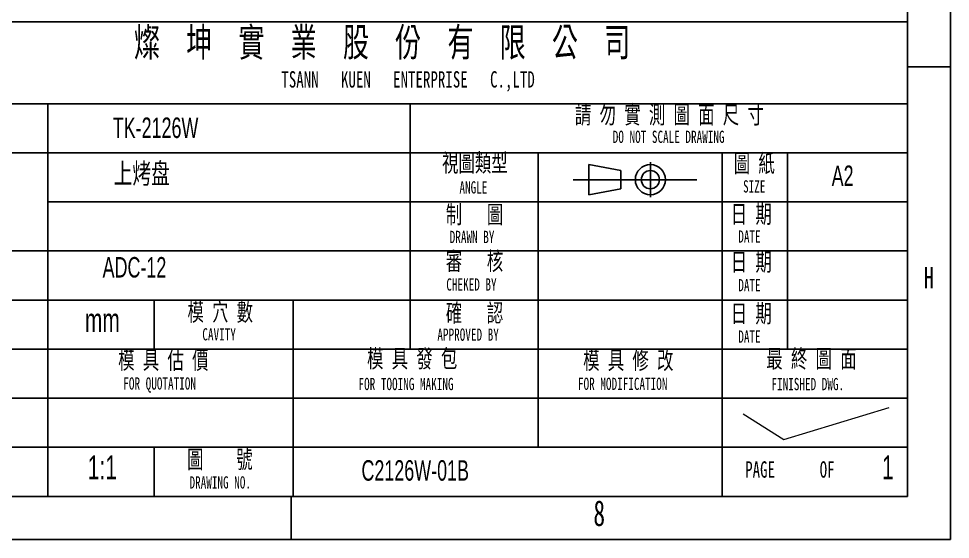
# Model space of a CAD drawing. Header units: millimetres. Extents: x 5536 to 6151, y 463 to 893.
# Drawn here: x 6035.2 to 6149.1, y 462.8 to 526.4 of the extents above; entities that cross this region are included whole.
import ezdxf

# ---------------------------------------------------------------- set-up
doc = ezdxf.new("R2010")
doc.units = ezdxf.units.MM
doc.header["$LTSCALE"] = 0.2
doc.layers.get('0').update_dxf_attribs({"lineweight": 18})
for name, color, linetype, lineweight in [('CAXA0層', 7, 'Continuous', 25), ('CAXA尺寸線層', 3, 'Continuous', 25), ('CAXA細實線層', 7, 'Continuous', 25), ('poumianxian', 2, 'Continuous', 18)]:
    doc.layers.add(name, color=color, linetype=linetype, lineweight=lineweight)
doc.styles.add('UserTxtStyle4', font='', dxfattribs={"width": 0.667})
doc.styles.add('標準', font='', dxfattribs={"width": 0.667})
doc.styles.get('UserTxtStyle4').set_extended_font_data('mingliu')
doc.styles.get('標準').set_extended_font_data('pmingliu')

# ---------------------------------------------------------------- blocks, each defined once
blk = doc.blocks.new('CAXBLOCK6')
at = {"layer": 'CAXA0層', "color": 0, "linetype": 'Continuous', "lineweight": 25, "insert": (299.46, -253.93), "char_height": 2.92, "width": 12.5493, "attachment_point": 1, "style": '標準'}
blk.add_mtext('\\T1.004;mm', dxfattribs=at)
blk = doc.blocks.new('CAXBLOCK15')
at = {"layer": 'CAXA0層', "color": 0, "linetype": 'Continuous', "lineweight": 25, "insert": (299.81, -271.93), "char_height": 2.9197, "width": 8.6642, "attachment_point": 1, "style": '標準'}
blk.add_mtext('\\T1.004;1:1', dxfattribs=at)
blk = doc.blocks.new('CAXBLOCK17')
at = {"layer": 'CAXA0層', "color": 0, "linetype": 'Continuous', "lineweight": 25, "insert": (396.9, -271.93), "char_height": 2.92, "width": 2.3136, "attachment_point": 1, "style": '標準'}
blk.add_mtext('\\T1.004;1', dxfattribs=at)
blk = doc.blocks.new('CAXBLOCK1')
at = {"layer": 'CAXA0層'}
for p, q in [((-120, 0), (0, 0)), ((0, -58), (0, 0)), ((-120, -10), (0, -10)), ((-120, -58), (0, -58))]:
    blk.add_line(p, q, dxfattribs=at)
at = {"layer": 'CAXA細實線層'}
for p, q in [((-105.08, -10), (-105.08, -58)), ((-60.79, -40), (-60.79, -10)), ((-120, -16), (0, -16)), ((-45.12, -52), (-45.12, -16)), ((-22.63, -58), (-22.63, -16)), ((-14.64, -40), (-14.64, -16)), ((-38.96, -17.45), (-38.96, -21.13)), ((-38.96, -17.45), (-35.04, -18.18)), ((-35.04, -18.18), (-35.04, -20.4)), ((-31.42, -17.15), (-31.42, -21.42)), ((-40.85, -19.29), (-25.74, -19.29)), ((-38.96, -21.13), (-35.04, -20.4)), ((-105.08, -22), (0, -22)), ((-120, -28), (0, -28)), ((-120, -34), (0, -34)), ((-92.09, -34), (-92.09, -40)), ((-75.1, -34), (-75.1, -58)), ((-120, -40), (0, -40)), ((-120, -46), (0, -46)), ((-120, -52), (0, -52)), ((-92.09, -52), (-92.09, -58))]:
    blk.add_line(p, q, dxfattribs=at)
for radius in [1.84, 1.11]:
    blk.add_circle((-31.42, -19.29), radius, dxfattribs=at)
at = {"layer": 'CAXA0層'}
for name in ['CAXBLOCK6', 'CAXBLOCK15', 'CAXBLOCK17']:
    blk.add_blockref(name, (-400, 218.93), dxfattribs=at)
at = {"layer": 'CAXA尺寸線層', "attachment_point": 1, "style": 'UserTxtStyle4'}
for s, insert, char_height, width in [('\\T1.004;燦  坤  實  業  股  份  有  限  公  司', (-94.55, -0.73), 3.5, 196.9384), ('\\T1.004;TSANN   KUEN   ENTERPRISE   C.,LTD', (-76.53, -6.03), 2, 101.2026), ('\\T1.004;請 勿 實 測 圖 面 尺 寸', (-40.64, -10.23), 2.2, 74.9475), ('\\T1.004;DO NOT SCALE DRAWING', (-36.02, -13.3), 1.5, 44.6623), ('\\T1.004;視圖類型', (-56.89, -16.11), 2.2, 25.8409), ('\\T1.004;圖 紙', (-21.23, -16.18), 2.2, 15.6366), ('\\T1.004;SIZE', (-20.09, -19.36), 1.5, 8.7404), ('\\T1.004;ANGLE', (-54.76, -19.48), 1.5, 11.1596), ('\\T1.004;制   圖', (-56.43, -22.44), 2.2, 22.4116), ('\\T1.004;日 期', (-21.6, -22.39), 2.2, 14.8926), ('\\T1.004;DRAWN BY', (-55.95, -25.54), 1.5, 17.8649), ('\\T1.004;DATE', (-20.67, -25.49), 1.5, 8.9265), ('\\T1.004;審   核', (-56.43, -28.14), 2.2, 22.6889), ('\\T1.004;日 期', (-21.6, -28.24), 2.2, 14.8926), ('\\T1.004;CHEKED BY', (-56.37, -31.35), 1.5, 20.062), ('\\T1.004;DATE', (-20.67, -31.44), 1.5, 8.9265), ('\\T1.004;模 穴 數', (-88.01, -34.35), 2.2, 25.9994), ('\\T1.004;確   認', (-56.43, -34.47), 2.2, 22.6229), ('\\T1.004;日 期', (-21.6, -34.54), 2.2, 14.8926), ('\\T1.004;CAVITY', (-86.19, -37.44), 1.5, 13.3627), ('\\T1.004;APPROVED BY', (-57.46, -37.48), 1.5, 24.5643), ('\\T1.004;DATE', (-20.67, -37.72), 1.5, 8.9265), ('\\T1.004;模 具 發 包', (-66.06, -40.05), 2.2, 35.7723), ('\\T1.004;最 終 圖 面', (-17.25, -40.06), 2.2, 35.561), ('\\T1.004;模 具 估 價', (-96.48, -40.22), 2.2, 35.6622), ('\\T1.004;模 具 修 改', (-39.64, -40.25), 2.2, 35.8251), ('\\T1.004;FOR QUOTATION', (-95.85, -43.45), 1.5, 29.0305), ('\\T1.004;FOR TOOING MAKING', (-67.1, -43.51), 1.5, 37.963), ('\\T1.004;FOR MODIFICATION', (-40.27, -43.49), 1.5, 35.7299), ('\\T1.004;FINISHED DWG.', (-16.62, -43.52), 1.5, 28.1421), ('\\T1.004;DRAWING NO.', (-87.76, -55.54), 1.5, 23.6758)]:
    blk.add_mtext(s, dxfattribs=dict(at, insert=insert, char_height=char_height, width=width))
at = {"layer": 'CAXA尺寸線層', "linetype": 'Continuous', "lineweight": 25, "attachment_point": 1, "style": 'UserTxtStyle4'}
for s, insert, char_height, width in [('\\T1.004;圖    號', (-88.06, -52.37), 2.2, 25.4491), ('\\T1.004;PAGE      OF', (-19.83, -53.71), 2, 35.5898)]:
    blk.add_mtext(s, dxfattribs=dict(at, insert=insert, char_height=char_height, width=width))
blk = doc.blocks.new('321')
at = {"layer": 'CAXA0層'}
for p, q in [((0, 410), (0, 0)), ((-5, 405), (-5, 5)), ((-5, 55), (0, 55)), ((-579, 5), (-5, 5)), ((-76.75, 5), (-76.75, 0)), ((-584, 0), (0, 0))]:
    blk.add_line(p, q, dxfattribs=at)
at = {"layer": 'CAXA尺寸線層', "linetype": 'Continuous', "lineweight": 25, "attachment_point": 1, "style": 'UserTxtStyle4'}
for s, insert, char_height, width in [('\\T1.004;H', (-3.07, 31.71), 2.5, 3.7219), ('\\T1.004;8', (-41.56, 4.55), 3, 3.6378)]:
    blk.add_mtext(s, dxfattribs=dict(at, insert=insert, char_height=char_height, width=width))

msp = doc.modelspace()

# ---------------------------------------------------------------- linework, layer by layer
at = {"layer": 'poumianxian'}
for p, q in [((6128.797, 475.018), (6141.68, 478.917)), ((6123.834, 478.149), (6128.797, 475.018))]:
    msp.add_line(p, q, dxfattribs=at)

# ---------------------------------------------------------------- block references
at = {"xscale": 1.050000000000011, "yscale": 1.050000000000001, "zscale": 1.05}
msp.add_blockref('321', (6149.144, 462.804), dxfattribs=at)
at = {"layer": 'CAXA0層'}
msp.add_blockref('CAXBLOCK1', (6143.894, 526.054), dxfattribs=at)

# ---------------------------------------------------------------- texts
at = {"char_height": 2.5, "width": 24.47938, "attachment_point": 1, "style": '標準'}
for s, insert in [('\\T1.004;TK-2126W', (6046.755, 514.358)), ('\\T1.004;上烤盘', (6046.878, 508.779)), ('\\T1.004;A2', (6134.636, 508.488)), ('\\T1.004;ADC-12', (6045.514, 497.307)), ('\\T1.004;C2126W-01B', (6077.155, 472.479))]:
    msp.add_mtext(s, dxfattribs=dict(at, insert=insert))

doc.saveas('drawing.dxf')
